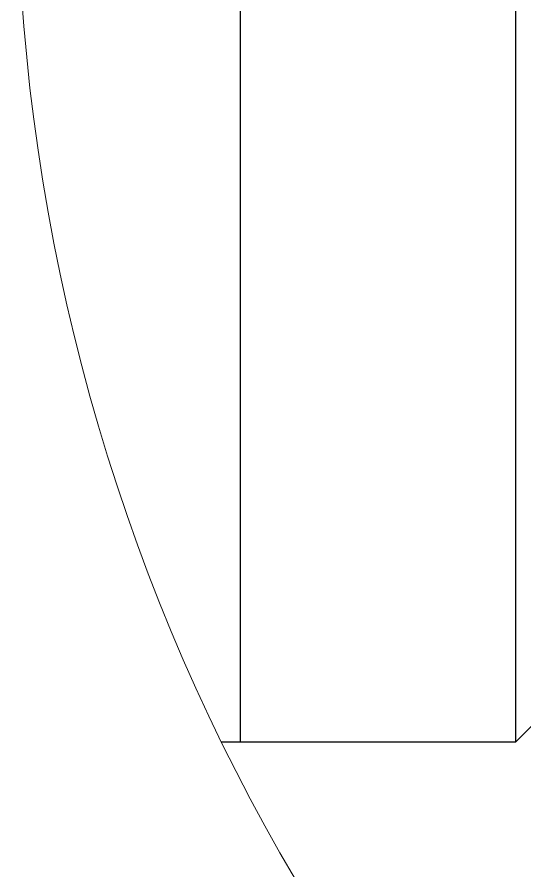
# Model space of a CAD drawing. Header units: millimetres. Extents: x 2 to 1187, y 2 to 839.
# Drawn here: x 757.72 to 771.55, y 696.84 to 720.11 of the extents above; entities that cross this region are included whole.
import ezdxf

# ---------------------------------------------------------------- set-up
doc = ezdxf.new("R2010")
doc.units = ezdxf.units.MM

msp = doc.modelspace()

# ---------------------------------------------------------------- linework, layer by layer
at = {"color": 7, "linetype": 'Continuous', "lineweight": 25}
for p, q in [((763.7982, 700.3621), (763.7982, 724.362)), ((771.2981, 700.3621), (771.7981, 700.862)), ((763.2764, 700.3621), (763.7982, 700.3621)), ((763.7982, 700.3621), (771.2981, 700.3621))]:
    msp.add_line(p, q, dxfattribs=at)
at = {"color": 7, "linetype": 'Continuous', "lineweight": 25, "flags": 128}
msp.add_lwpolyline([(771.2981, 700.3621), (771.2981, 700.5674), (771.2981, 701.1798), (771.2982, 702.1889), (771.2982, 703.5774), (771.2982, 705.3216), (771.2982, 707.3915), (771.2982, 709.7518), (771.2982, 712.362), (771.2982, 715.1776), (771.2982, 718.1504), (771.2982, 721.2294), (771.2982, 724.362)], dxfattribs=at)
at = {"color": 7, "linetype": 'Continuous', "lineweight": 18}
msp.add_arc((812.2981, 724.362), 54.5814, 135.29029, 248.5047, dxfattribs=at)

doc.saveas('drawing.dxf')
